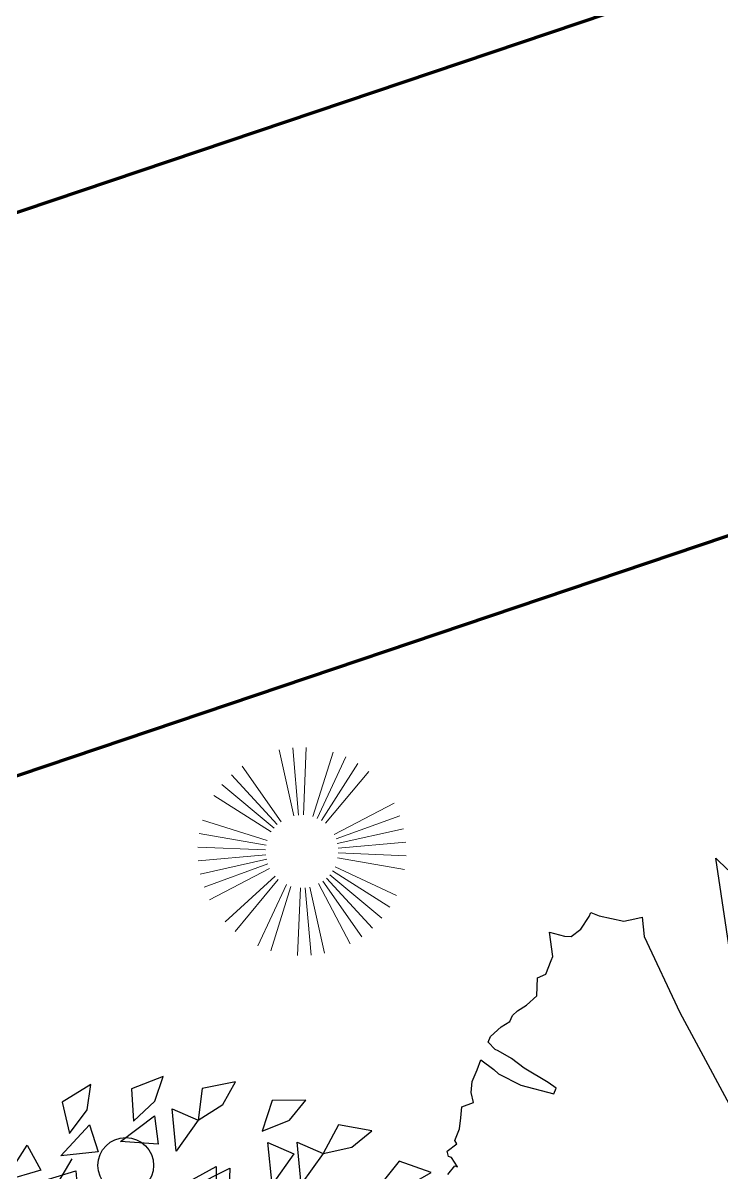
# Model space of a CAD drawing. Header units: millimetres. Extents: x 111 to 1506, y 14 to 566.
# Drawn here: x 232.213 to 234.177, y 159.505 to 162.738 of the extents above; entities that cross this region are included whole.
import ezdxf

# ---------------------------------------------------------------- set-up
doc = ezdxf.new("R2010")
doc.units = ezdxf.units.MM
doc.layers.add('fer', color=8, linetype='Continuous')
doc.layers.add('FURN', color=253, linetype='Continuous')
doc.layers.add('PALMERAS114', color=114, linetype='Continuous', lineweight=5)
doc.styles.add('ATTR', font='romans.shx', dxfattribs={"width": 0.8, "height": 2.52})

# ---------------------------------------------------------------- blocks, each defined once
blk = doc.blocks.new('tr')
at = {"layer": 'fer', "color": 97}
for p, q in [((1378.6934, 205.7902), (1377.9435, 205.3482)), ((1378.6934, 205.7902), (1377.9435, 205.3482)), ((1378.3839, 205.4175), (1378.6934, 205.7902)), ((1378.3839, 205.4175), (1378.6934, 205.7902)), ((1378.2232, 205.2442), (1378.3839, 205.4175)), ((1378.2232, 205.2442), (1378.3839, 205.4175)), ((1377.9435, 205.3482), (1377.9614, 205.3915)), ((1377.9435, 205.3482), (1377.9614, 205.3915)), ((1377.9435, 205.3482), (1377.9435, 205.3482)), ((1377.9435, 205.3482), (1377.9435, 205.3482)), ((1378.1756, 205.2182), (1378.2232, 205.2442)), ((1378.1756, 205.2182), (1378.2232, 205.2442)), ((1378.1756, 205.2182), (1378.1756, 205.2182)), ((1378.1756, 205.2182), (1378.1756, 205.2182)), ((1378.1875, 205.2009), (1378.1756, 205.2182)), ((1378.1756, 205.2182), (1378.1756, 205.2182)), ((1378.1756, 205.2182), (1378.1756, 205.2182)), ((1378.1875, 205.2009), (1378.1756, 205.2182)), ((1378.2054, 205.1749), (1378.1875, 205.2009)), ((1378.2054, 205.1749), (1378.1875, 205.2009)), ((1378.2113, 205.1402), (1378.2054, 205.1749)), ((1378.2113, 205.1402), (1378.2054, 205.1749)), ((1378.7112, 205.1749), (1378.7053, 205.1489)), ((1378.7112, 205.1749), (1378.7053, 205.1489)), ((1378.7291, 205.1749), (1378.7112, 205.1749)), ((1378.7291, 205.1749), (1378.7112, 205.1749)), ((1378.741, 205.0796), (1378.7291, 205.1749)), ((1378.741, 205.0796), (1378.7291, 205.1749)), ((1378.2113, 205.1402), (1378.2113, 205.1402)), ((1378.2173, 205.1056), (1378.2113, 205.1402)), ((1378.2113, 205.1402), (1378.2113, 205.1402)), ((1378.2173, 205.1056), (1378.2113, 205.1402)), ((1378.7053, 205.1489), (1378.6934, 205.0709)), ((1378.7053, 205.1489), (1378.6934, 205.0709)), ((1378.2173, 205.0796), (1378.2173, 205.1056)), ((1378.2173, 205.0796), (1378.2173, 205.1056)), ((1378.2292, 205.0796), (1378.2173, 205.0796)), ((1378.2292, 205.0796), (1378.2173, 205.0796)), ((1378.2709, 205.0709), (1378.2292, 205.0796)), ((1378.2709, 205.0709), (1378.2292, 205.0796)), ((1378.3006, 205.0536), (1378.2709, 205.0709)), ((1378.3006, 205.0536), (1378.2709, 205.0709)), ((1378.6934, 205.0709), (1378.6815, 205.0276)), ((1378.6934, 205.0709), (1378.6815, 205.0276)), ((1378.735, 205.0103), (1378.741, 205.0796)), ((1378.735, 205.0103), (1378.741, 205.0796)), ((1378.3066, 205.0363), (1378.3006, 205.0536)), ((1378.3066, 205.0363), (1378.3006, 205.0536)), ((1378.3125, 204.9929), (1378.3066, 205.0363)), ((1378.3125, 204.9929), (1378.3066, 205.0363)), ((1378.372, 205.0276), (1378.3125, 204.9929)), ((1378.372, 205.0276), (1378.3125, 204.9929)), ((1378.3839, 205.0276), (1378.372, 205.0276)), ((1378.3839, 205.0276), (1378.372, 205.0276)), ((1378.4256, 205.0276), (1378.3839, 205.0276)), ((1378.4256, 205.0276), (1378.3839, 205.0276)), ((1378.4434, 205.0103), (1378.4256, 205.0276)), ((1378.4434, 205.0103), (1378.4256, 205.0276)), ((1378.491, 205.0276), (1378.4434, 205.0103)), ((1378.491, 205.0276), (1378.4434, 205.0103)), ((1378.5268, 205.0103), (1378.491, 205.0276)), ((1378.5268, 205.0103), (1378.491, 205.0276)), ((1378.6815, 205.0276), (1378.6755, 204.9843)), ((1378.6815, 205.0276), (1378.6755, 204.9843)), ((1378.5506, 204.9929), (1378.5268, 205.0103)), ((1378.5506, 204.9929), (1378.5268, 205.0103)), ((1378.5684, 204.9843), (1378.5506, 204.9929)), ((1378.5684, 204.9843), (1378.5506, 204.9929)), ((1378.7172, 204.9496), (1378.7291, 204.9929)), ((1378.7172, 204.9496), (1378.7291, 204.9929)), ((1378.7291, 204.9929), (1378.735, 205.0103)), ((1378.7291, 204.9929), (1378.735, 205.0103)), ((1379.0207, 205.0016), (1379.0028, 204.9756)), ((1379.0207, 205.0016), (1379.0028, 204.9756)), ((1379.0207, 204.9929), (1379.0207, 205.0016)), ((1379.0207, 204.9929), (1379.0207, 205.0016)), ((1379.0505, 204.9843), (1379.0207, 204.9929)), ((1379.0505, 204.9843), (1379.0207, 204.9929)), ((1378.5863, 204.9843), (1378.5684, 204.9843)), ((1378.5863, 204.9843), (1378.5684, 204.9843)), ((1378.6101, 204.9669), (1378.5863, 204.9843)), ((1378.6101, 204.9669), (1378.5863, 204.9843)), ((1378.6458, 204.9496), (1378.6101, 204.9669)), ((1378.6458, 204.9496), (1378.6101, 204.9669)), ((1378.6755, 204.9756), (1378.6636, 204.9496)), ((1378.6755, 204.9756), (1378.6636, 204.9496)), ((1378.6755, 204.9843), (1378.6755, 204.9756)), ((1378.6755, 204.9843), (1378.6755, 204.9756)), ((1378.8124, 204.9583), (1378.7827, 204.9496)), ((1378.8124, 204.9583), (1378.7827, 204.9496)), ((1378.8362, 204.9756), (1378.8124, 204.9583)), ((1378.8362, 204.9756), (1378.8124, 204.9583)), ((1378.86, 204.9496), (1378.8362, 204.9756)), ((1378.86, 204.9496), (1378.8362, 204.9756)), ((1378.8898, 204.9583), (1378.86, 204.9496)), ((1378.8898, 204.9583), (1378.86, 204.9496)), ((1378.9195, 204.9669), (1378.8898, 204.9583)), ((1378.9195, 204.9669), (1378.8898, 204.9583)), ((1378.9552, 204.9669), (1378.9195, 204.9669)), ((1378.9552, 204.9669), (1378.9195, 204.9669)), ((1378.9612, 204.9756), (1378.9552, 204.9669)), ((1378.9612, 204.9756), (1378.9552, 204.9669)), ((1378.9909, 204.9583), (1378.9612, 204.9756)), ((1378.9909, 204.9583), (1378.9612, 204.9756)), ((1379.0028, 204.9669), (1378.9909, 204.9583)), ((1379.0028, 204.9669), (1378.9909, 204.9583)), ((1379.0028, 204.9756), (1379.0028, 204.9669)), ((1379.0028, 204.9756), (1379.0028, 204.9669)), ((1378.6636, 204.9496), (1378.6458, 204.9496)), ((1378.6636, 204.9496), (1378.6458, 204.9496)), ((1378.7469, 204.9496), (1378.7172, 204.9496)), ((1378.7469, 204.9496), (1378.7172, 204.9496)), ((1378.7827, 204.9496), (1378.7469, 204.9496)), ((1378.7827, 204.9496), (1378.7469, 204.9496))]:
    blk.add_line(p, q, dxfattribs=at)
blk = doc.blocks.new('PLANT')
for p, q in [((-1.0717, 0.3561), (-1.0682, 0.261)), ((-1.0145, 0.3112), (-1.0717, 0.3561)), ((-1.0682, 0.261), (-0.9816, 0.2356)), ((-1.054, 0.1235), (-1.1183, 0.1574)), ((-1.1183, 0.1574), (-1.0978, 0.0644)), ((-1.0079, 0.055), (-1.054, 0.1235)), ((-1.0978, 0.0644), (-1.0079, 0.055)), ((-1.0097, -0.025), (-1.0079, 0.055)), ((-1.0079, 0.055), (-0.9046, 0.0305)), ((-0.9046, 0.0305), (-1.0097, -0.025)), ((-0.9776, -0.1008), (-0.9758, -0.0208)), ((-0.9758, -0.0208), (-0.8724, -0.0453)), ((-1.059, -0.0682), (-1.1283, -0.0464)), ((-1.1283, -0.0464), (-1.0914, -0.1342)), ((-0.8724, -0.0453), (-0.9776, -0.1008)), ((-1.0014, -0.1273), (-1.059, -0.0682)), ((-1.0914, -0.1342), (-1.0014, -0.1273)), ((-0.8707, -0.1722), (-0.7953, -0.1454)), ((-0.7814, -0.2507), (-0.8707, -0.1722)), ((-0.8604, -0.2099), (-0.7861, -0.1801)), ((-0.7682, -0.2849), (-0.8604, -0.2099)), ((-1.0294, -0.2577), (-1.1016, -0.2488)), ((-1.1016, -0.2488), (-1.0494, -0.3285)), ((-0.9621, -0.3055), (-1.0294, -0.2577)), ((-1.0494, -0.3285), (-0.9621, -0.3055)), ((-0.9639, -0.3855), (-0.9621, -0.3055)), ((-0.9621, -0.3055), (-0.8587, -0.33)), ((-0.8587, -0.33), (-0.9639, -0.3855)), ((-0.9269, -0.4243), (-0.8576, -0.3843)), ((-0.8576, -0.3843), (-0.825, -0.4854)), ((-0.9662, -0.4388), (-1.0388, -0.443)), ((-1.0388, -0.443), (-0.9732, -0.512)), ((-0.8914, -0.4736), (-0.9662, -0.4388)), ((-0.825, -0.4854), (-0.9269, -0.4243)), ((-0.9732, -0.512), (-0.8914, -0.4736)), ((-0.8354, -0.5842), (-0.7744, -0.5324)), ((-0.7744, -0.5324), (-0.7241, -0.626)), ((-0.701, -0.5709), (-0.6065, -0.5224)), ((-0.6504, -0.6328), (-0.701, -0.5709)), ((-0.8715, -0.6055), (-0.9421, -0.6227)), ((-0.7916, -0.6264), (-0.8715, -0.6055)), ((-0.7241, -0.626), (-0.8354, -0.5842)), ((-0.6496, -0.6048), (-0.7287, -0.5928)), ((-0.9421, -0.6227), (-0.8651, -0.6788)), ((-0.8651, -0.6788), (-0.7916, -0.6264)), ((-0.7166, -0.725), (-0.666, -0.6631)), ((-0.666, -0.6631), (-0.5996, -0.7461)), ((-0.5996, -0.7461), (-0.7166, -0.725))]:
    blk.add_line(p, q)
blk.add_circle((-0.7679, -0.4466), 0.0783)
blk = doc.blocks.new('EVG7')
for p, q in [((-9.21, 18.3), (-24.14, 54.35)), ((-6.59, 19.1), (-16.71, 56.87)), ((-3.91, 19.67), (-9.01, 58.4)), ((1.55, 19.67), (6.65, 58.4)), ((4.23, 19.1), (14.35, 56.87)), ((6.85, 18.3), (21.78, 54.35)), ((-13.82, 15.38), (-37.7, 46.51)), ((-11.62, 16.99), (-31.18, 50.87)), ((9.26, 16.99), (28.82, 50.87)), ((-16, 13.74), (-43.6, 41.34)), ((-17.84, 11.7), (-48.78, 35.44)), ((15.48, 11.7), (46.42, 35.44)), ((17.04, 9.43), (50.78, 28.91)), ((-20.59, 6.96), (-56.61, 21.87)), ((18.24, 6.96), (54.25, 21.87)), ((-21.61, 4.39), (-59.13, 14.44)), ((19.8, 1.68), (58.31, 6.74)), ((-22.19, -1.09), (-61.18, -1.09)), ((-22.16, -3.85), (-60.66, -8.92)), ((19.25, -6.56), (56.78, -16.62)), ((19.8, -3.85), (58.31, -8.92)), ((19.83, -1.09), (58.82, -1.09)), ((-20.59, -9.13), (-56.61, -24.05)), ((-19.4, -11.61), (-53.14, -31.09)), ((-17.84, -13.87), (-48.78, -37.61)), ((-13.82, -17.56), (-37.7, -48.69)), ((-11.62, -19.17), (-31.18, -53.05)), ((9.26, -19.17), (28.82, -53.05)), ((11.46, -17.56), (35.35, -48.69)), ((13.64, -15.91), (41.25, -43.51)), ((15.48, -13.87), (46.42, -37.61)), ((-9.21, -20.47), (-24.14, -56.52)), ((-6.59, -21.27), (-16.71, -59.04)), ((-3.91, -21.84), (-9.01, -60.57)), ((-1.18, -22.12), (-1.18, -61.09)), ((4.23, -21.27), (14.35, -59.04)), ((6.85, -20.47), (21.78, -56.52))]:
    blk.add_line(p, q)
at = {"style": 'ATTR', "width": 0.8, "flags": 9}
blk.add_attdef('ESTCODE', (0, 0), '', height=0.7, dxfattribs=at)

msp = doc.modelspace()

# ---------------------------------------------------------------- linework, layer by layer
at = {"lineweight": 100, "ltscale": 1000}
for p, q in [((237.02788, 163.83512), (225.81352, 160.05127)), ((237.06201, 162.26355), (224.94748, 158.17597))]:
    msp.add_line(p, q, dxfattribs=at)

# ---------------------------------------------------------------- block references
at = {"lineweight": 100, "rotation": 247.9147716791316}
msp.add_blockref('tr', (561.9658, 1514.4355), dxfattribs=at)
at = {"layer": 'FURN', "rotation": 247.9147716791316}
msp.add_blockref('PLANT', (232.62653, 158.64679), dxfattribs=at)
at = {"layer": 'PALMERAS114', "extrusion": (0, 0, -1), "xscale": -0.004880888891868356, "yscale": 0.004880888891718753, "zscale": -0.004880888891868356, "rotation": 294.9205878507973}
msp.add_blockref('EVG7', (-232.99411, 160.41619), dxfattribs=at)

doc.saveas('drawing.dxf')
